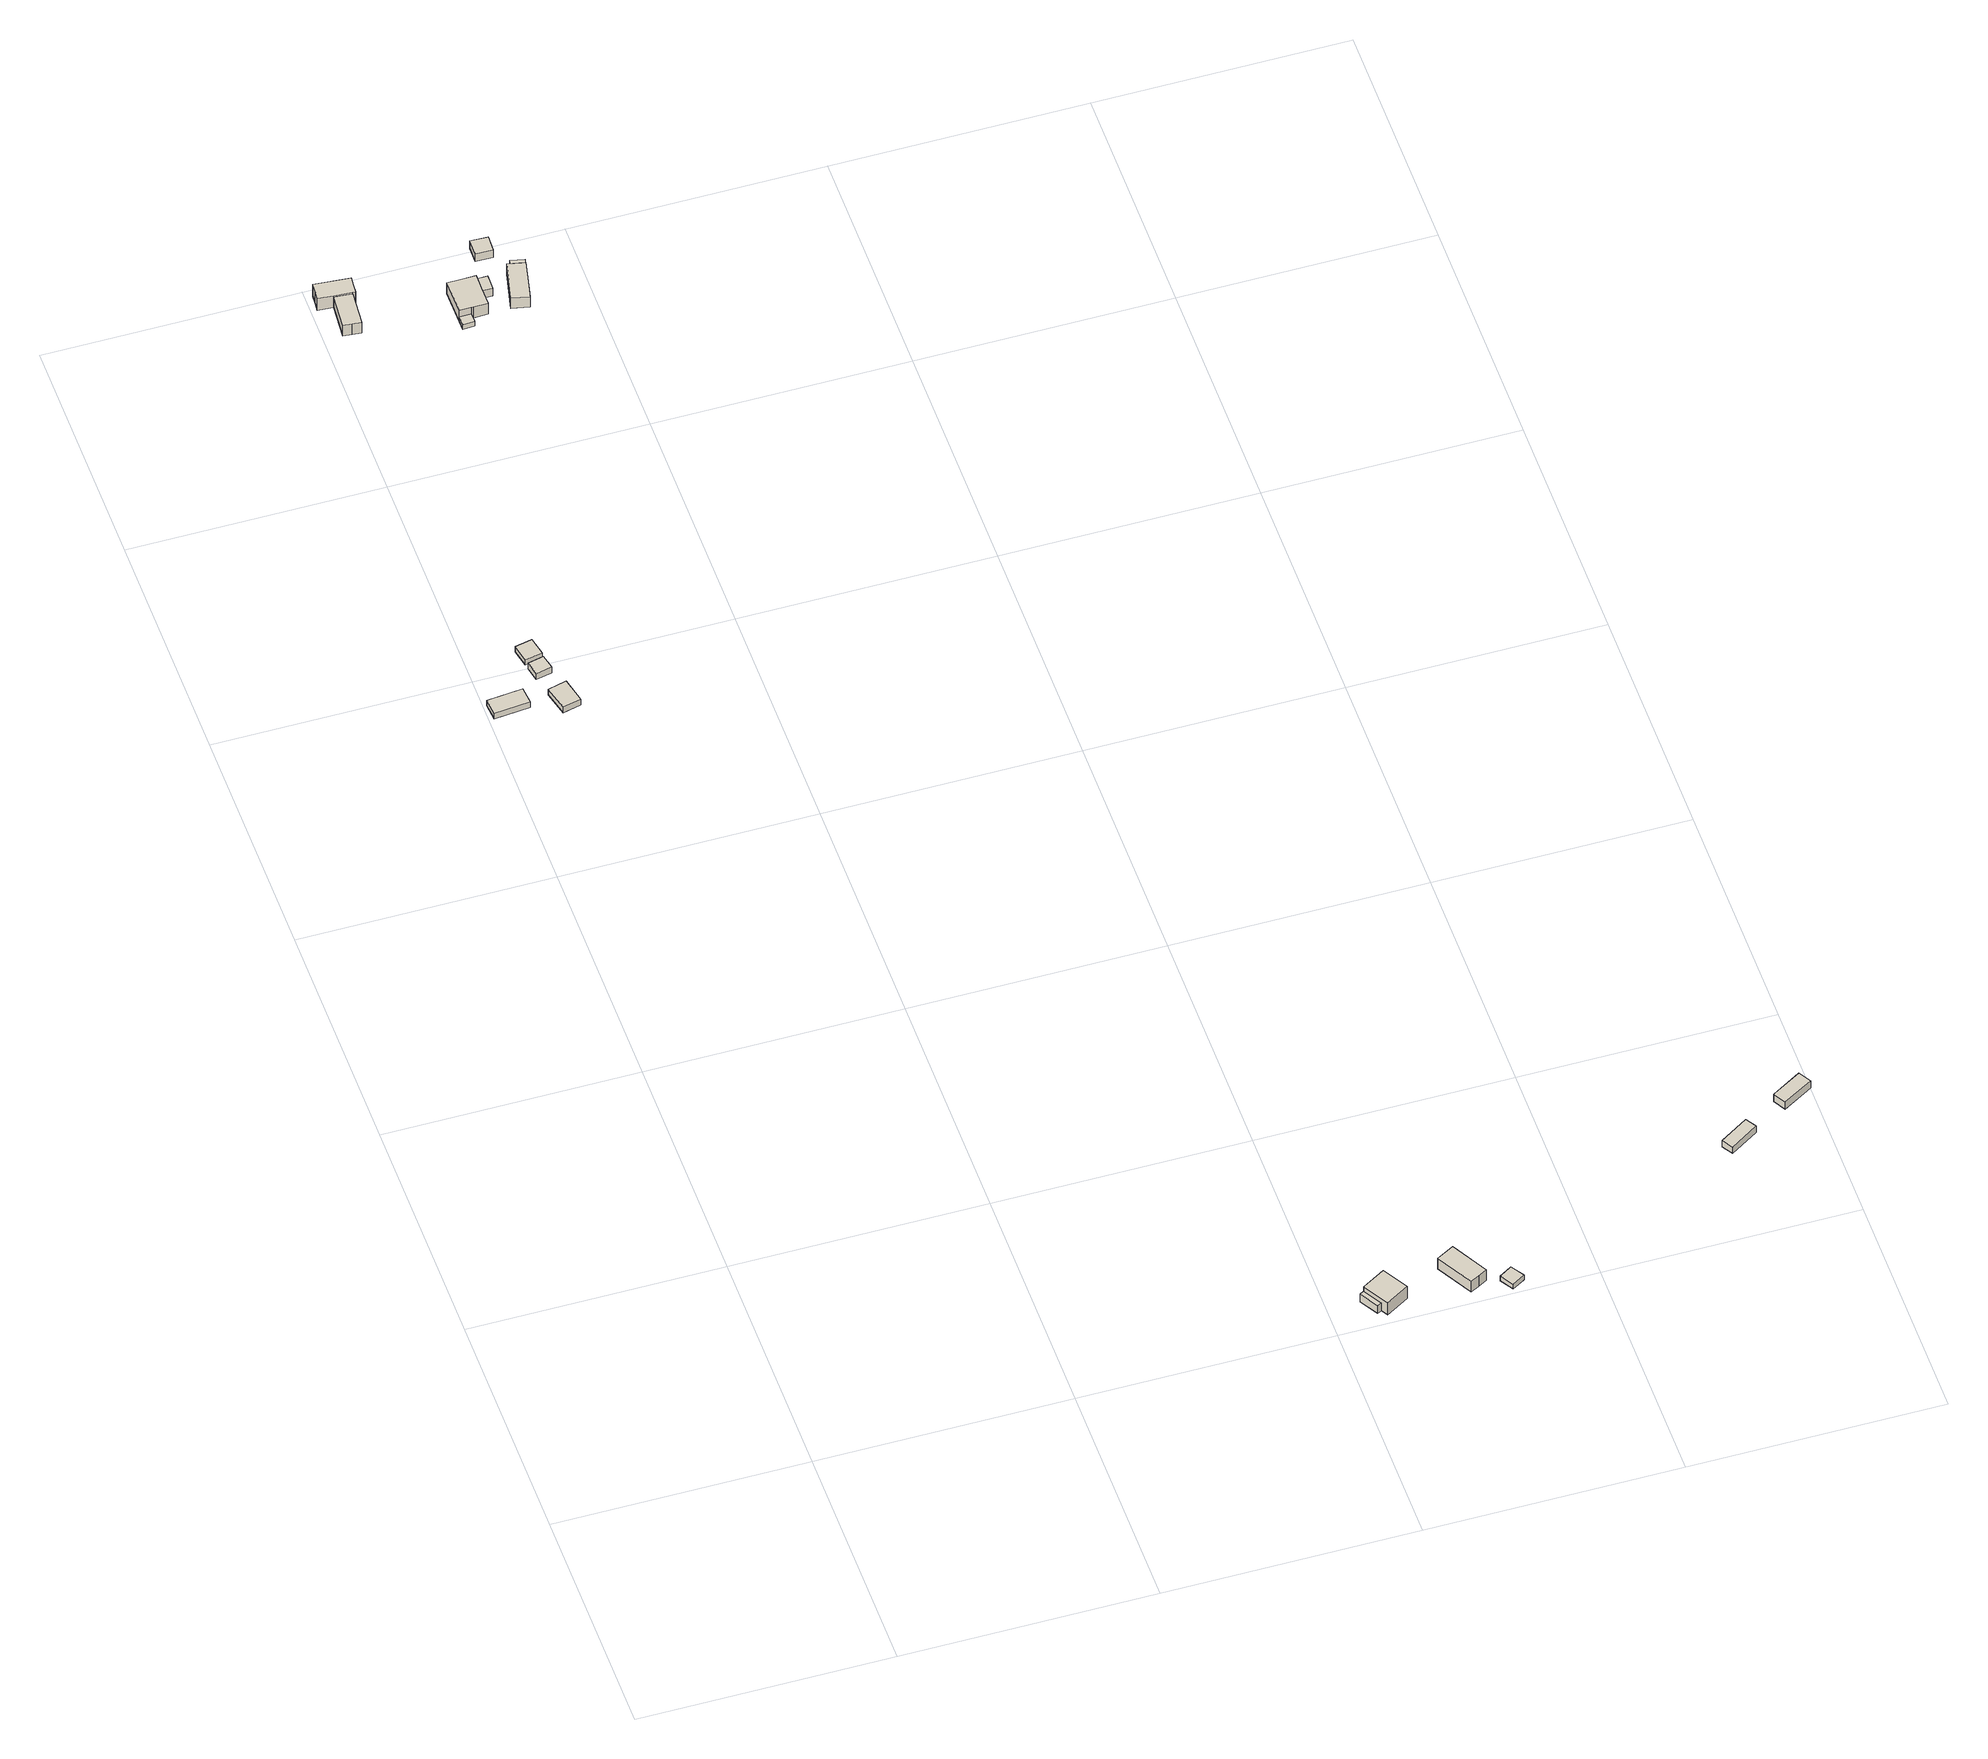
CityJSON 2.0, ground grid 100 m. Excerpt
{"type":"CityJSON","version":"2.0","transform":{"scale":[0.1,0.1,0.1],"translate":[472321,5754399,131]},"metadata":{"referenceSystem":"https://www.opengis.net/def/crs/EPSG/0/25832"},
"CityObjects":{
"building1":{"type":"Building","attributes":{"Gemeindeschluessel":"05711000","BezugspunktDach":"2000","function":"31001_9998","measuredHeight":4.86},"address":[{"country":"Germany","locality":"Bielefeld","thoroughfareNumber":"239","thoroughfareName":"Paderborner Straße"}],"geometry":[{"type":"Solid","lod":"1","boundaries":[[[[0,1,2,3]],[[4,5,6,7]],[[4,7,3,2]],[[5,4,2,1]],[[6,5,1,0]],[[7,6,0,3]]]]}]},
"building2":{"type":"Building","attributes":{"Gemeindeschluessel":"05711000","BezugspunktDach":"2100","function":"31001_9998","measuredHeight":3},"address":[{"country":"Germany","locality":"Bielefeld","thoroughfareNumber":"239","thoroughfareName":"Paderborner Straße"}],"geometry":[{"type":"Solid","lod":"1","boundaries":[[[[8,9,10,11]],[[12,13,14,15]],[[12,15,11,10]],[[13,12,10,9]],[[14,13,9,8]],[[15,14,8,11]]]]}]},
"building3":{"type":"Building","attributes":{"Gemeindeschluessel":"05711000","BezugspunktDach":"2000","function":"31001_9998","measuredHeight":3.12},"address":[{"country":"Germany","locality":"Bielefeld","thoroughfareNumber":"239","thoroughfareName":"Paderborner Straße"}],"geometry":[{"type":"Solid","lod":"1","boundaries":[[[[16,17,18,19]],[[20,21,22,23]],[[20,23,19,18]],[[21,20,18,17]],[[22,21,17,16]],[[23,22,16,19]]]]}]},
"building4":{"type":"Building","attributes":{"Gemeindeschluessel":"05711000","BezugspunktDach":"2000","function":"31001_9998","measuredHeight":2.9},"address":[{"country":"Germany","locality":"Bielefeld","thoroughfareNumber":"239","thoroughfareName":"Paderborner Straße"}],"geometry":[{"type":"Solid","lod":"1","boundaries":[[[[24,25,26,27]],[[28,29,30,31]],[[28,31,27,26]],[[29,28,26,25]],[[30,29,25,24]],[[31,30,24,27]]]]}]},
"building5":{"type":"Building","attributes":{"Gemeindeschluessel":"05711000","BezugspunktDach":"2000","function":"31001_2720","measuredHeight":7.71},"address":[{"country":"Germany","locality":"Bielefeld","thoroughfareNumber":"19","thoroughfareName":"Dissenkamp"}],"geometry":[{"type":"Solid","lod":"1","boundaries":[[[[32,33,34,35,36,37]],[[38,39,40,41,42,43]],[[38,43,37,36]],[[39,38,36,35]],[[40,39,35,34]],[[41,40,34,33]],[[42,41,33,32]],[[43,42,32,37]]]]}]},
"building6":{"type":"Building","attributes":{"Gemeindeschluessel":"05711000","BezugspunktDach":"2000","function":"31001_2460","measuredHeight":8.47},"address":[{"country":"Germany","locality":"Bielefeld","thoroughfareNumber":"19","thoroughfareName":"Dissenkamp"}],"geometry":[{"type":"Solid","lod":"1","boundaries":[[[[44,45,46,47,48,49,50,51]],[[52,43,41,53,54,55,56,57]],[[52,57,51,50]],[[43,52,50,49]],[[41,43,49,48]],[[53,41,48,47]],[[54,53,47,46]],[[55,54,46,45]],[[56,55,45,44]],[[57,56,44,51]]]]}]},
"building7":{"type":"Building","attributes":{"Gemeindeschluessel":"05711000","BezugspunktDach":"2000","function":"31001_9998","measuredHeight":2.82},"address":[{"country":"Germany","locality":"Bielefeld","thoroughfareNumber":"15","thoroughfareName":"Dissenkamp"}],"geometry":[{"type":"Solid","lod":"1","boundaries":[[[[58,59,60,61]],[[62,63,64,65]],[[62,65,61,60]],[[63,62,60,59]],[[64,63,59,58]],[[65,64,58,61]]]]}]},
"building8":{"type":"Building","attributes":{"Gemeindeschluessel":"05711000","function":"31001_1010"},"address":[{"country":"Germany","locality":"Bielefeld","thoroughfareNumber":"247","thoroughfareName":"Paderborner Straße"}],"children":["building8-1","building8-2"]},
"building8-1":{"type":"BuildingPart","attributes":{"BezugspunktDach":"2000","measuredHeight":8.86},"parents":["building8"],"geometry":[{"type":"Solid","lod":"1","boundaries":[[[[66,67,68,69]],[[70,71,72,73]],[[70,73,69,68]],[[71,70,68,67]],[[72,71,67,66]],[[73,72,66,69]]]]}]},
"building8-2":{"type":"BuildingPart","attributes":{"BezugspunktDach":"2000","measuredHeight":4.23},"parents":["building8"],"geometry":[{"type":"Solid","lod":"1","boundaries":[[[[74,75,76,77]],[[78,79,71,80]],[[78,80,77,76]],[[79,78,76,75]],[[71,79,75,74]],[[80,71,74,77]]]]}]},
"building9":{"type":"Building","attributes":{"Gemeindeschluessel":"05711000","BezugspunktDach":"2000","function":"31001_1010","measuredHeight":8.69},"address":[{"country":"Germany","locality":"Bielefeld","thoroughfareNumber":"15","thoroughfareName":"Dissenkamp"}],"geometry":[{"type":"Solid","lod":"1","boundaries":[[[[81,82,83,84,85,86,87,88]],[[63,89,90,91,92,93,94,64]],[[63,64,88,87]],[[89,63,87,86]],[[90,89,86,85]],[[91,90,85,84]],[[92,91,84,83]],[[93,92,83,82]],[[94,93,82,81]],[[64,94,81,88]]]]}]},
"building10":{"type":"Building","attributes":{"Gemeindeschluessel":"05711000","BezugspunktDach":"2000","function":"31001_9998","measuredHeight":5.43},"address":[{"country":"Germany","locality":"Bielefeld","thoroughfareNumber":"15","thoroughfareName":"Dissenkamp"}],"geometry":[{"type":"Solid","lod":"1","boundaries":[[[[95,96,97,98]],[[92,91,99,100]],[[92,100,98,97]],[[91,92,97,96]],[[99,91,96,95]],[[100,99,95,98]]]]}]},
"building11":{"type":"Building","attributes":{"Gemeindeschluessel":"05711000","BezugspunktDach":"2000","function":"31001_9998","measuredHeight":4.94},"address":[{"country":"Germany","locality":"Bielefeld","thoroughfareNumber":"15","thoroughfareName":"Dissenkamp"}],"geometry":[{"type":"Solid","lod":"1","boundaries":[[[[101,102,103,104]],[[105,106,107,108]],[[105,108,104,103]],[[106,105,103,102]],[[107,106,102,101]],[[108,107,101,104]]]]}]},
"building12":{"type":"Building","attributes":{"Gemeindeschluessel":"05711000","function":"31001_2720"},"address":[{"country":"Germany","locality":"Bielefeld","thoroughfareNumber":"15","thoroughfareName":"Dissenkamp"}],"children":["building12-1","building12-2"]},
"building12-1":{"type":"BuildingPart","attributes":{"BezugspunktDach":"2000","measuredHeight":6.94},"parents":["building12"],"geometry":[{"type":"Solid","lod":"1","boundaries":[[[[109,110,111,112]],[[113,114,115,116]],[[113,116,112,111]],[[114,113,111,110]],[[115,114,110,109]],[[116,115,109,112]]]]}]},
"building12-2":{"type":"BuildingPart","attributes":{"BezugspunktDach":"2000","measuredHeight":3.99},"parents":["building12"],"geometry":[{"type":"Solid","lod":"1","boundaries":[[[[117,118,119,120]],[[116,121,122,123]],[[116,123,120,119]],[[121,116,119,118]],[[122,121,118,117]],[[123,122,117,120]]]]}]},
"building13":{"type":"Building","attributes":{"Gemeindeschluessel":"05711000","BezugspunktDach":"2000","function":"31001_9998","measuredHeight":7.62},"address":[{"country":"Germany","locality":"Bielefeld","thoroughfareNumber":"247","thoroughfareName":"Paderborner Straße"}],"geometry":[{"type":"Solid","lod":"1","boundaries":[[[[124,125,126,127,128,129]],[[130,131,132,133,134,135]],[[130,135,129,128]],[[131,130,128,127]],[[132,131,127,126]],[[133,132,126,125]],[[134,133,125,124]],[[135,134,124,129]]]]}]},
"building14":{"type":"Building","attributes":{"Gemeindeschluessel":"05711000","BezugspunktDach":"2000","function":"51009_1611","measuredHeight":2.45},"address":[{"country":"Germany"}],"geometry":[{"type":"Solid","lod":"1","boundaries":[[[[136,137,138,139,140]],[[141,142,143,144,145]],[[141,145,140,139]],[[142,141,139,138]],[[143,142,138,137]],[[144,143,137,136]],[[145,144,136,140]]]]}]},
"building15":{"type":"Building","attributes":{"Gemeindeschluessel":"05711000","BezugspunktDach":"2000","function":"31001_2720","measuredHeight":3.75},"address":[{"country":"Germany"}],"geometry":[{"type":"Solid","lod":"1","boundaries":[[[[146,147,148,149]],[[150,151,152,153]],[[150,153,149,148]],[[151,150,148,147]],[[152,151,147,146]],[[153,152,146,149]]]]}]},
"building16":{"type":"Building","attributes":{"Gemeindeschluessel":"05711000","BezugspunktDach":"2000","function":"51009_1610","measuredHeight":4.4},"address":[{"country":"Germany"}],"geometry":[{"type":"Solid","lod":"1","boundaries":[[[[154,155,156,157]],[[158,159,160,161]],[[158,161,157,156]],[[159,158,156,155]],[[160,159,155,154]],[[161,160,154,157]]]]}]}
},
"vertices":[
[150,3872,56],[8,3858,56],[15,3788,56],[156,3801,56],[15,3788,28],[8,3858,28],[150,3872,28],[156,3801,28],
[313,3866,48],[240,3848,48],[264,3748,48],[337,3765,48],[264,3748,18],[240,3848,18],[313,3866,18],[337,3765,18],
[269,3997,58],[206,3983,58],[218,3925,58],[282,3938,58],[218,3925,27],[206,3983,27],[269,3997,27],[282,3938,27],
[255,4088,58],[187,4074,58],[202,4002,58],[270,4016,58],[202,4002,30],[187,4074,30],[255,4088,30],[270,4016,30],
[111,5862,99],[76,5865,99],[64,5723,99],[99,5720,99],[134,5716,99],[146,5859,99],[134,5716,42],[99,5720,42],[64,5723,42],[76,5865,42],[111,5862,42],[146,5859,42],
[163,5928,106],[21,5941,106],[18,5906,106],[15,5871,106],[76,5865,106],[146,5859,106],[156,5858,106],[159,5893,106],[156,5858,42],[15,5871,42],[18,5906,42],[21,5941,42],[163,5928,42],[159,5893,42],
[535,5665,62],[488,5665,62],[488,5624,62],[535,5625,62],[488,5624,38],[488,5665,38],[535,5665,38],[535,5625,38],
[2236,195,74],[2144,141,74],[2203,40,74],[2295,94,74],[2203,40,9],[2144,141,9],[2236,195,9],[2295,94,9],
[2144,141,51],[2127,131,51],[2171,57,51],[2187,66,51],[2171,57,9],[2127,131,9],[2187,66,9],
[544,5665,96],[600,5666,96],[599,5746,96],[599,5809,96],[543,5808,96],[487,5808,96],[488,5665,96],[535,5665,96],[487,5808,38],[543,5808,38],[599,5809,38],[599,5746,38],[600,5666,38],[544,5665,38],
[643,5809,78],[599,5809,78],[599,5746,78],[643,5746,78],[643,5809,38],[643,5746,38],
[634,5989,82],[632,5923,82],[700,5920,82],[703,5986,82],[700,5920,41],[632,5923,41],[634,5989,41],[703,5986,41],
[722,5831,93],[686,5668,93],[754,5652,93],[791,5816,93],[754,5652,38],[686,5668,38],[722,5831,38],[791,5816,38],
[743,5857,78],[737,5828,78],[791,5816,78],[797,5845,78],[737,5828,38],[743,5857,38],[797,5845,38],
[2592,83,74],[2511,229,74],[2477,210,74],[2442,191,74],[2523,45,74],[2558,64,74],[2523,45,17],[2442,191,17],[2477,210,17],[2511,229,17],[2592,83,17],[2558,64,17],
[2688,90,50],[2670,79,50],[2638,59,50],[2670,6,50],[2721,37,50],[2670,6,25],[2638,59,25],[2670,79,25],[2688,90,25],[2721,37,25],
[3712,494,72],[3599,422,72],[3626,379,72],[3739,451,72],[3626,379,39],[3599,422,39],[3712,494,39],[3739,451,39],
[3964,645,78],[3845,575,78],[3873,526,78],[3993,596,78],[3873,526,39],[3845,575,39],[3964,645,39],[3993,596,39]
]}
